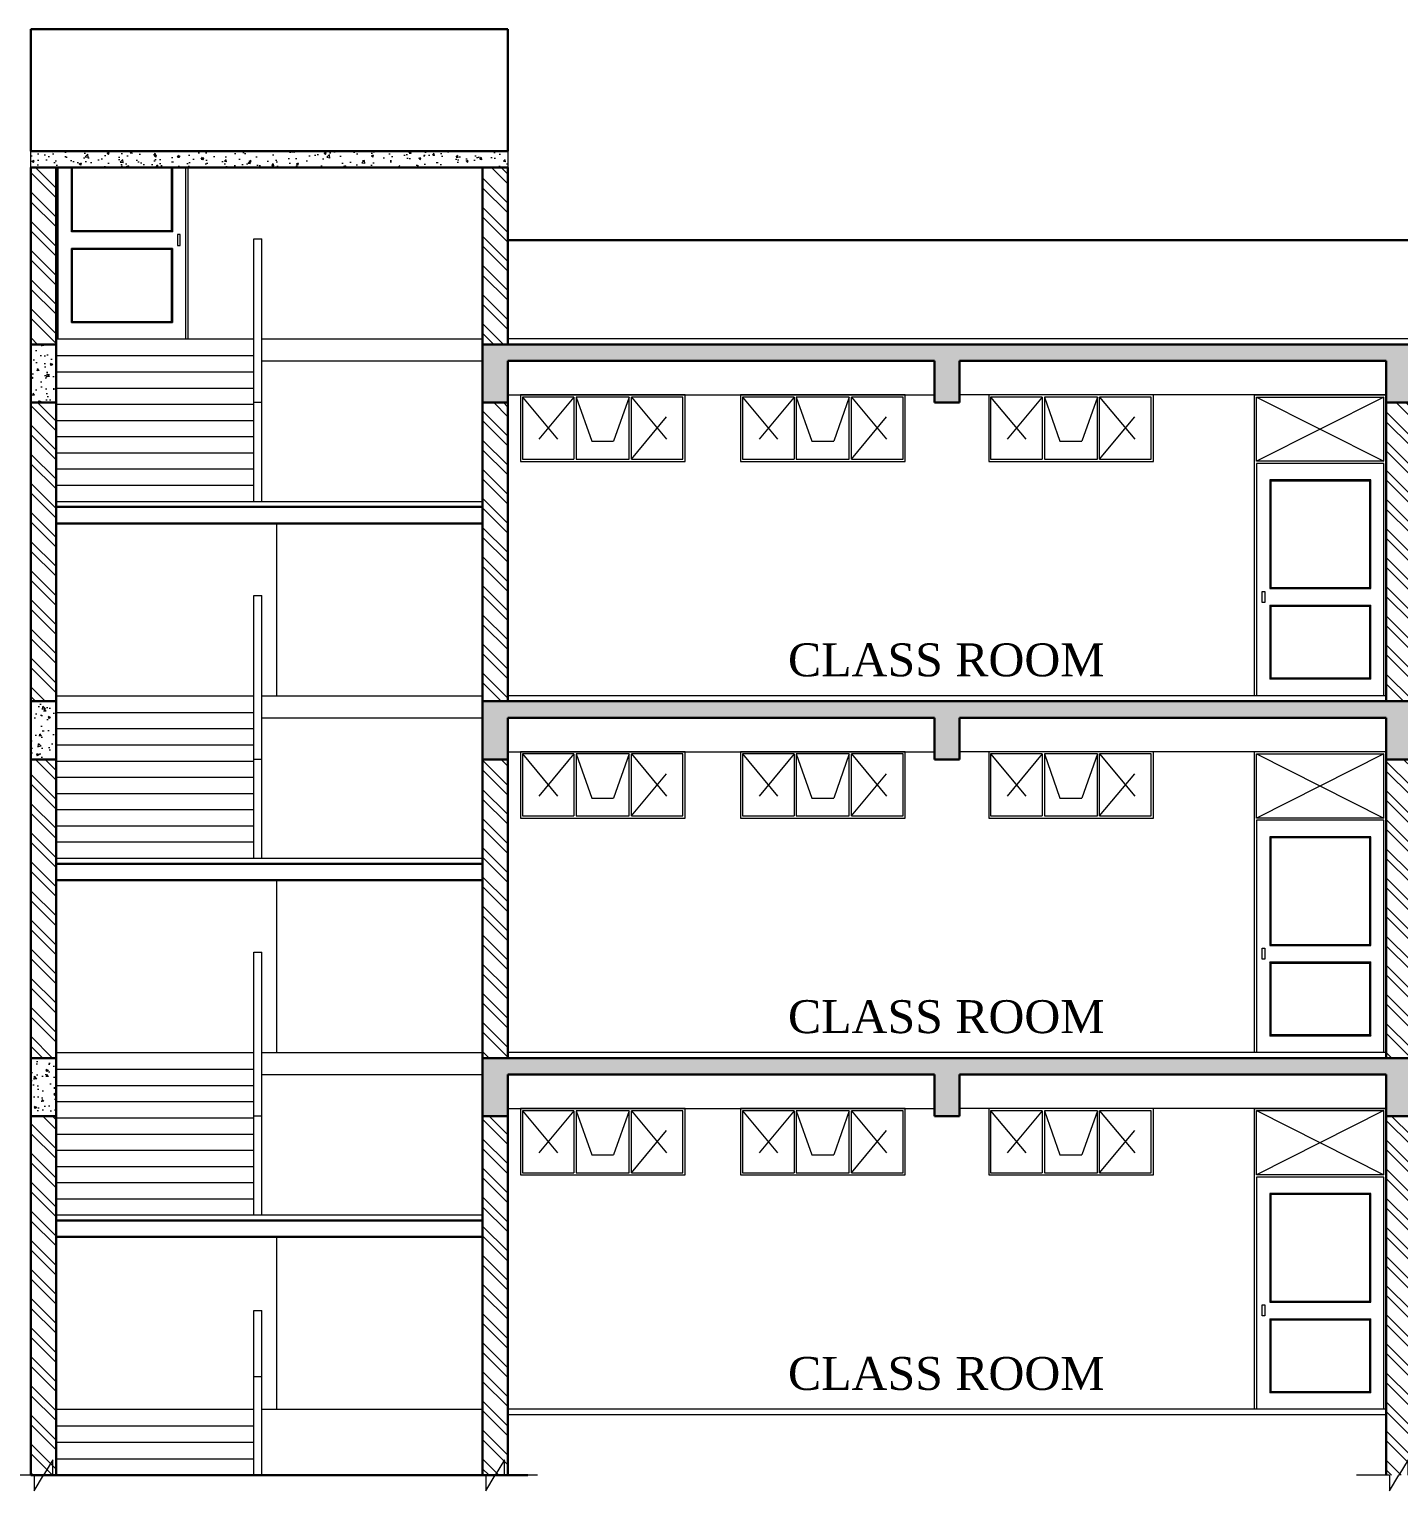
# Model space of a CAD drawing. Header units: metres. Extents: x 1545540 to 2027037, y 435419 to 693806.
# Drawn here: x 1961892 to 1974366, y 539148 to 552460 of the extents above; entities that cross this region are included whole.
import ezdxf

# ---------------------------------------------------------------- set-up
doc = ezdxf.new("R2010")
doc.units = ezdxf.units.M
doc.header["$LTSCALE"] = 1000
doc.linetypes.add('DASHED', pattern=[0.75, 0.5, -0.25])
for name, color, linetype, lineweight in [('beam l', 10, 'Continuous', 20), ('Column', 252, 'Continuous', 30), ('Door', 54, 'Continuous', 13), ('elevation', 1, 'Continuous', 13), ('FLOOR FINISH', 10, 'Continuous', 15), ('Hatch', 8, 'Continuous', 13), ('Pool', 140, 'Continuous', 15), ('SLAB', 5, 'Continuous', 30), ('Stair', 2, 'Continuous', 15), ('Ventilator', 6, 'DASHED', 18), ('Wall', 7, 'Continuous', 30), ('wall l', 7, 'Continuous', 20), ('Window n door', 150, 'Continuous', 15)]:
    doc.layers.add(name, color=color, linetype=linetype, lineweight=lineweight)
doc.layers.add('text', color=7, linetype='Continuous')
doc.styles.add('L120', font='simplex.shx', dxfattribs={"height": 1})
pattern_1 = [(135, (6090142.38, 493024.45), (132.5825214, 132.5825214), []), (135, (6090054, 493024.45), (132.5825214, 132.5825214), [])]
pattern_2 = [(130, (5502745.68, 986566.48), (-215.178055, -18.8256405), [22.5, -247.5]), (185, (5502745.68, 986566.48), (41.6254, 225.65764), [18, -198]), (79.5486, (5502727.75, 986564.91), (-173.552814, 206.831863), [19.122057, -210.342634]), (133.8158, (5502745.68, 986626.48), (-320.172315, -49.655704), [33.75, -371.25]), (83.3644, (5502719, 986622.34), (-280.398812, 292.23536), [28.683086, -315.5139]), (188.8158, (5502745.68, 986626.48), (-280.398583, 292.23558), [27, -297]), (159, (5502715.68, 986611.48), (-179.072116, -120.785667), [22.5, -247.5]), (214, (5502715.68, 986611.48), (-72.9946, 217.545013), [18, -198]), (108.5486, (5502700.76, 986601.42), (-252.066789, 96.759149), [19.122057, -210.342634]), (142.5, (5502745.68, 986566.48), (-3.6479566, 99.8681561), [0, -195.6, 0, -201, 0, -198.75]), (172.5, (5502745.68, 986566.48), (-78.9208612, 118.3235135), [0, -114.6, 0, -191.1, 0, -75.75]), (212.5, (5502812.58, 986566.48), (-160.1467308, -6.7664615), [0, -75, 0, -234, 0, -310.5]), (222.5, (5502842.58, 986566.48), (-174.955851, 30.0314947), [0, -97.5, 0, -155.4, 0, -220.5])]

# ---------------------------------------------------------------- blocks, each defined once
blk = doc.blocks.new('gjghj')
at = {"layer": 'wall l', "ltscale": 0.05}
for p, q in [((5060.719, -64.222), (5060.719, -64.081)), ((5060.719, -64.081), (5060.804, -64.222)), ((5060.419, -64.222), (5060.719, -64.222)), ((5060.89, -64.364), (5060.804, -64.222)), ((5060.89, -64.222), (5061.19, -64.222)), ((5060.89, -64.222), (5060.89, -64.364))]:
    blk.add_line(p, q, dxfattribs=at)
blk = doc.blocks.new('Door')
at = {"layer": 'Door', "ltscale": 0.05}
for p, q in [((3648.704, 298.371), (3648.704, 301.111)), ((3648.704, 301.111), (3649.904, 301.111)), ((3649.904, 301.111), (3649.904, 298.371)), ((3648.724, 300.506), (3648.724, 301.091)), ((3648.724, 301.091), (3649.884, 301.091)), ((3648.724, 301.091), (3649.884, 300.506)), ((3649.884, 301.091), (3648.724, 300.506)), ((3649.884, 300.506), (3649.884, 301.091)), ((3649.904, 300.506), (3649.904, 301.071)), ((3649.884, 300.506), (3648.724, 300.506)), ((3649.884, 300.486), (3648.724, 300.486)), ((3649.764, 300.336), (3648.844, 300.336)), ((3648.844, 300.336), (3648.854, 300.326)), ((3649.754, 300.326), (3648.854, 300.326)), ((3649.754, 300.326), (3649.764, 300.336)), ((3648.854, 299.356), (3648.844, 299.346)), ((3648.844, 299.346), (3649.764, 299.346)), ((3648.854, 299.356), (3649.754, 299.356)), ((3649.754, 299.356), (3649.764, 299.346)), ((3648.844, 299.196), (3649.764, 299.196)), ((3648.854, 299.186), (3648.844, 299.196)), ((3648.854, 299.186), (3649.754, 299.186)), ((3649.754, 299.186), (3649.764, 299.196)), ((3648.854, 298.531), (3648.844, 298.521)), ((3649.764, 298.521), (3648.844, 298.521)), ((3649.754, 298.531), (3648.854, 298.531)), ((3649.754, 298.531), (3649.764, 298.521)), ((3649.904, 298.371), (3648.704, 298.371))]:
    blk.add_line(p, q, dxfattribs=at)
for points in [[(3648.724, 300.486), (3648.724, 298.371)], [(3649.884, 298.371), (3649.884, 300.486)], [(3648.844, 300.336), (3648.844, 299.346)], [(3648.854, 300.326), (3648.854, 299.356)], [(3649.754, 299.356), (3649.754, 300.326)], [(3649.764, 299.346), (3649.764, 300.336)], [(3648.844, 299.196), (3648.844, 298.521)], [(3648.854, 299.186), (3648.854, 298.531)], [(3649.754, 298.531), (3649.754, 299.186)], [(3649.764, 298.521), (3649.764, 299.196)]]:
    blk.add_lwpolyline(points, dxfattribs=at)
blk.add_lwpolyline([(3648.774, 299.321), (3648.799, 299.321), (3648.799, 299.221), (3648.774, 299.221)], close=True, dxfattribs=at)
blk = doc.blocks.new('fhfhrh')
at = {"layer": 'Pool', "ltscale": 0.05}
blk.add_line((3854.893, -48.218), (3856.093, -48.218), dxfattribs=at)
at = {"layer": 'Window n door', "ltscale": 0.05}
for p, q in [((3855.043, -47.233), (3855.033, -47.243)), ((3855.953, -47.243), (3855.033, -47.243)), ((3855.943, -47.233), (3855.043, -47.233)), ((3855.943, -47.233), (3855.953, -47.243)), ((3855.953, -47.393), (3855.033, -47.393)), ((3855.043, -47.403), (3855.033, -47.393)), ((3855.943, -47.403), (3855.043, -47.403)), ((3855.943, -47.403), (3855.953, -47.393)), ((3855.043, -48.058), (3855.033, -48.068)), ((3855.033, -48.068), (3855.953, -48.068)), ((3855.043, -48.058), (3855.943, -48.058)), ((3855.943, -48.058), (3855.953, -48.068))]:
    blk.add_line(p, q, dxfattribs=at)
for points in [[(3854.893, -48.218), (3854.893, -48.218), (3854.893, -46.658)], [(3854.913, -48.218), (3854.913, -46.658)], [(3855.033, -47.243), (3855.033, -46.658)], [(3855.043, -47.233), (3855.043, -46.658)], [(3855.943, -46.658), (3855.943, -47.233)], [(3855.953, -46.658), (3855.953, -47.243)], [(3856.073, -46.658), (3856.073, -48.218)], [(3856.093, -46.658), (3856.093, -48.218)], [(3855.033, -48.068), (3855.033, -47.393)], [(3855.043, -48.058), (3855.043, -47.403)], [(3855.943, -47.403), (3855.943, -48.058)], [(3855.953, -47.393), (3855.953, -48.068)]]:
    blk.add_lwpolyline(points, dxfattribs=at)
blk.add_lwpolyline([(3856.023, -47.268), (3855.998, -47.268), (3855.998, -47.368), (3856.023, -47.368)], close=True, dxfattribs=at)

msp = doc.modelspace()

# ---------------------------------------------------------------- hatches: boundary and pattern name
at = {"layer": 'Hatch', "ltscale": 0.05}
h = msp.add_hatch(dxfattribs=at)
h.set_pattern_fill('AR-CONC', color=256, scale=30, style=0)
h.set_pattern_definition([(50, (-1892757.18, 602916.68), (215.178055, -18.8256405), [22.5, -247.5]), (355, (-1892757.18, 602916.68), (-41.6254, 225.65764), [18, -198]), (100.4514, (-1892739.25, 602915.11), (173.552814, 206.831863), [19.122057, -210.342634]), (46.1842, (-1892757.18, 602976.68), (320.172315, -49.655704), [33.75, -371.25]), (96.6356, (-1892730.5, 602972.54), (280.398812, 292.23536), [28.683086, -315.5139]), (351.1842, (-1892757.18, 602976.68), (280.398583, 292.23558), [27, -297]), (21, (-1892727.18, 602961.68), (179.072116, -120.785667), [22.5, -247.5]), (326, (-1892727.18, 602961.68), (72.9946, 217.545013), [18, -198]), (71.4514, (-1892712.25, 602951.62), (252.066789, 96.759149), [19.122057, -210.342634]), (37.5, (-1892757.18, 602916.68), (3.6479566, 99.8681561), [0, -195.6, 0, -201, 0, -198.75]), (7.5, (-1892757.18, 602916.68), (78.9208612, 118.3235135), [0, -114.6, 0, -191.1, 0, -75.75]), (327.5, (-1892824.08, 602916.68), (160.1467308, -6.7664615), [0, -75, 0, -234, 0, -310.5]), (317.5, (-1892854.08, 602916.68), (174.955851, 30.0314947), [0, -97.5, 0, -155.4, 0, -220.5])])
h.paths.add_polyline_path([(1966251.1397, 551349.719), (1963467.7008, 551349.719), (1963467.7008, 551199.719), (1966251.1397, 551199.719)])
h.paths.add_polyline_path([(1963467.7008, 551349.719), (1963447.7008, 551349.719), (1963447.7008, 551199.719), (1963467.7008, 551199.719)])
h.paths.add_polyline_path([(1963447.7008, 551349.719), (1963327.7008, 551349.719), (1963327.7008, 551199.719), (1963447.7008, 551199.719)])
h.paths.add_polyline_path([(1963327.7008, 551349.719), (1963317.7008, 551349.719), (1963317.7008, 551199.719), (1963327.7008, 551199.719)])
h.paths.add_polyline_path([(1963317.7008, 551349.719), (1962417.7008, 551349.719), (1962417.7008, 551199.719), (1963317.7008, 551199.719)])
h.paths.add_polyline_path([(1962407.7008, 551349.719), (1962287.7008, 551349.719), (1962287.7008, 551199.719), (1962407.7008, 551199.719)])
h.paths.add_polyline_path([(1962417.7008, 551349.719), (1962407.7008, 551349.719), (1962407.7008, 551199.719), (1962417.7008, 551199.719)])
h.paths.add_polyline_path([(1962287.7008, 551349.719), (1962267.7008, 551349.719), (1962267.7008, 551199.719), (1962287.7008, 551199.719)])
h.paths.add_polyline_path([(1962267.7008, 551349.719), (1961906.1397, 551349.719), (1961906.1397, 551349.4065), (1961906.1397, 551199.719), (1962267.7008, 551199.719)])
h = msp.add_hatch(dxfattribs=at)
h.set_pattern_fill('ANSI32', color=256, scale=500, style=0)
h.set_pattern_definition([(135, (6090142.38, 493024.45), (132.5825214, 132.5825214), []), (135, (6090054, 493024.45), (132.5825214, 132.5825214), [])])
h.paths.add_polyline_path([(1961906.1397, 551199.719), (1962136.1397, 551199.719), (1962136.1397, 549589.4065), (1961906.1397, 549589.4065)])
h.paths.add_polyline_path([(1961906.1397, 545809.685), (1962136.1397, 545809.685), (1962136.1397, 543089.9634), (1961906.1397, 543089.9634)])
h.paths.add_polyline_path([(1961906.1397, 542559.9634), (1962136.1397, 542559.9634), (1962136.1397, 539290.2418), (1961906.1397, 539290.2418)])
h.paths.add_polyline_path([(1961906.1397, 549059.4065), (1962136.1397, 549059.4065), (1962136.1397, 546339.685), (1961906.1397, 546339.685)])
h = msp.add_hatch(dxfattribs=at)
h.set_pattern_fill('ANSI32', color=256, scale=500, style=0)
h.set_pattern_definition(pattern_1)
h.paths.add_polyline_path([(1966021.1397, 551199.719), (1966251.1397, 551199.719), (1966251.1397, 549589.4065), (1966021.1397, 549589.4065)])
h.paths.add_polyline_path([(1966021.1397, 545809.685), (1966251.1397, 545809.685), (1966251.1397, 543089.9634), (1966021.1397, 543089.9634)])
h.paths.add_polyline_path([(1966021.1397, 542559.9634), (1966251.1397, 542559.9634), (1966251.1397, 539290.2418), (1966021.1397, 539290.2418)])
h.paths.add_polyline_path([(1966021.1397, 549059.4065), (1966251.1397, 549059.4065), (1966251.1397, 546339.685), (1966021.1397, 546339.685)])
h = msp.add_hatch(dxfattribs=at)
h.set_pattern_fill('AR-CONC', color=256, scale=30, style=0)
h.set_pattern_definition(pattern_2)
h.paths.add_polyline_path([(1961906.1397, 549589.4065), (1962136.1397, 549589.4065), (1962136.1397, 549059.4065), (1961906.1397, 549059.4065)])
h = msp.add_hatch(dxfattribs=at)
h.set_pattern_fill('AR-CONC', color=256, scale=30, style=0)
h.set_pattern_definition(pattern_2)
h.paths.add_polyline_path([(1966021.1397, 549589.4065), (1982711.1397, 549589.4065), (1982711.1397, 549059.4065), (1982481.1397, 549059.4065), (1982481.1397, 549089.685), (1982481.1397, 549129.685), (1982481.1397, 549439.4065), (1978596.1397, 549439.4065), (1978596.1397, 549059.4065), (1978366.1397, 549059.4065), (1978366.1397, 549439.4065), (1974481.1397, 549439.4065), (1974481.1397, 549059.4065), (1974251.1397, 549059.4065), (1974251.1397, 549089.685), (1974251.1397, 549129.685), (1974251.1397, 549439.4065), (1970366.1397, 549439.4065), (1970366.1397, 549059.4065), (1970136.1397, 549059.4065), (1970136.1397, 549439.4065), (1966251.1397, 549439.4065), (1966251.1397, 549059.4065), (1966021.1397, 549059.4065)])
h = msp.add_hatch(dxfattribs=at)
h.set_pattern_fill('ANSI32', color=256, scale=500, style=0)
h.set_pattern_definition(pattern_1)
h.paths.add_polyline_path([(1974251.1397, 545809.685), (1974481.1397, 545809.685), (1974481.1397, 543089.9634), (1974251.1397, 543089.9634)])
h.paths.add_polyline_path([(1974251.1397, 542559.9634), (1974481.1397, 542559.9634), (1974481.1397, 539290.2418), (1974251.1397, 539290.2418)])
h.paths.add_polyline_path([(1974251.1397, 549059.4065), (1974481.1397, 549059.4065), (1974481.1397, 546339.685), (1974251.1397, 546339.685)])
h = msp.add_hatch(dxfattribs=at)
h.set_pattern_fill('AR-CONC', color=256, scale=30, style=0)
h.set_pattern_definition(pattern_2)
h.paths.add_polyline_path([(1961906.1397, 546339.685), (1962136.1397, 546339.685), (1962136.1397, 545809.685), (1961906.1397, 545809.685)])
h = msp.add_hatch(dxfattribs=at)
h.set_pattern_fill('AR-CONC', color=256, scale=30, style=0)
h.set_pattern_definition(pattern_2)
h.paths.add_polyline_path([(1966021.1397, 546339.685), (1982711.1397, 546339.685), (1982711.1397, 545809.685), (1982481.1397, 545809.685), (1982481.1397, 545839.9634), (1982481.1397, 545879.9634), (1982481.1397, 546189.685), (1978596.1397, 546189.685), (1978596.1397, 545809.685), (1978366.1397, 545809.685), (1978366.1397, 546189.685), (1974481.1397, 546189.685), (1974481.1397, 545809.685), (1974251.1397, 545809.685), (1974251.1397, 545839.9634), (1974251.1397, 545879.9634), (1974251.1397, 546189.685), (1970366.1397, 546189.685), (1970366.1397, 545809.685), (1970136.1397, 545809.685), (1970136.1397, 546189.685), (1966251.1397, 546189.685), (1966251.1397, 545809.685), (1966021.1397, 545809.685)])
h = msp.add_hatch(dxfattribs=at)
h.set_pattern_fill('AR-CONC', color=256, scale=30, style=0)
h.set_pattern_definition(pattern_2)
h.paths.add_polyline_path([(1961906.1397, 543089.9634), (1962136.1397, 543089.9634), (1962136.1397, 542559.9634), (1961906.1397, 542559.9634)])
h = msp.add_hatch(dxfattribs=at)
h.set_pattern_fill('AR-CONC', color=256, scale=30, style=0)
h.set_pattern_definition(pattern_2)
h.paths.add_polyline_path([(1966021.1397, 543089.9634), (1982711.1397, 543089.9634), (1982711.1397, 542559.9634), (1982481.1397, 542559.9634), (1982481.1397, 542590.2418), (1982481.1397, 542630.2418), (1982481.1397, 542939.9634), (1978596.1397, 542939.9634), (1978596.1397, 542559.9634), (1978366.1397, 542559.9634), (1978366.1397, 542939.9634), (1974481.1397, 542939.9634), (1974481.1397, 542559.9634), (1974251.1397, 542559.9634), (1974251.1397, 542590.2418), (1974251.1397, 542630.2418), (1974251.1397, 542939.9634), (1970366.1397, 542939.9634), (1970366.1397, 542559.9634), (1970136.1397, 542559.9634), (1970136.1397, 542939.9634), (1966251.1397, 542939.9634), (1966251.1397, 542559.9634), (1966021.1397, 542559.9634)])

# ---------------------------------------------------------------- linework, layer by layer
at = {"layer": 'beam l', "ltscale": 50}
for p, q in [((1966251.1397, 549129.4065), (1970136.1397, 549129.4065)), ((1974251.1397, 549129.4065), (1970366.1397, 549129.4065)), ((1966251.1397, 545879.685), (1970136.1397, 545879.685)), ((1974251.1397, 545879.685), (1970366.1397, 545879.685)), ((1966251.1397, 542629.9634), (1970136.1397, 542629.9634)), ((1974251.1397, 542629.9634), (1970366.1397, 542629.9634))]:
    msp.add_line(p, q, dxfattribs=at)
at = {"layer": 'Column', "ltscale": 0.05}
msp.add_line((1974251.1397, 546189.685), (1974251.1397, 545809.685), dxfattribs=at)
at = {"layer": 'elevation', "ltscale": 0.05}
for p, q in [((1962136.1397, 548159.685), (1966021.1397, 548159.685)), ((1962136.1397, 544909.9634), (1966021.1397, 544909.9634)), ((1962136.1397, 541660.2418), (1966021.1397, 541660.2418))]:
    msp.add_line(p, q, dxfattribs=at)
at = {"layer": 'FLOOR FINISH', "ltscale": 0.05}
for p, q in [((1964011.1397, 549639.4065), (1966021.1397, 549639.4065)), ((1982481.1397, 549639.4065), (1966251.1397, 549639.4065)), ((1964011.1397, 549439.4065), (1966021.1397, 549439.4065)), ((1964011.1397, 546389.685), (1966021.1397, 546389.685)), ((1974251.1397, 546389.685), (1966251.1397, 546389.685)), ((1964011.1397, 546189.685), (1966021.1397, 546189.685)), ((1964011.1397, 543139.9634), (1966021.1397, 543139.9634)), ((1974251.1397, 543139.9634), (1966251.1397, 543139.9634)), ((1964011.1397, 542939.9634), (1966021.1397, 542939.9634)), ((1964011.1397, 539890.2418), (1966021.1397, 539890.2418)), ((1974251.1397, 539890.2418), (1966251.1397, 539890.2418))]:
    msp.add_line(p, q, dxfattribs=at)
at = {"layer": 'SLAB', "ltscale": 0.05}
for p, q in [((1966251.1397, 552309.9992), (1966251.1397, 552459.9992)), ((1962136.1397, 549589.4065), (1961906.1397, 549589.4065)), ((1961906.1397, 549059.4065), (1961906.1397, 549589.4065)), ((1962136.1397, 549059.4065), (1962136.1397, 549589.4065)), ((1982711.1397, 549589.4065), (1966021.1397, 549589.4065)), ((1966021.1397, 549059.4065), (1966021.1397, 549589.4065)), ((1970136.1397, 549439.4065), (1966251.1397, 549439.4065)), ((1966251.1397, 549059.4065), (1966251.1397, 549439.4065)), ((1970136.1397, 549059.4065), (1970136.1397, 549439.4065)), ((1974251.1397, 549439.4065), (1970366.1397, 549439.4065)), ((1970366.1397, 549059.4065), (1970366.1397, 549439.4065)), ((1974251.1397, 549439.4065), (1974251.1397, 549059.4065)), ((1962136.1397, 549059.4065), (1961906.1397, 549059.4065)), ((1966251.1397, 549059.4065), (1966021.1397, 549059.4065)), ((1970366.1397, 549059.4065), (1970136.1397, 549059.4065)), ((1974481.1397, 549059.4065), (1974251.1397, 549059.4065)), ((1962136.1397, 548109.685), (1966021.1397, 548109.685)), ((1962136.1397, 547959.685), (1966021.1397, 547959.685)), ((1962136.1397, 546339.685), (1961906.1397, 546339.685)), ((1961906.1397, 545809.685), (1961906.1397, 546339.685)), ((1962136.1397, 545809.685), (1962136.1397, 546339.685)), ((1982711.1397, 546339.685), (1966021.1397, 546339.685)), ((1966021.1397, 545809.685), (1966021.1397, 546339.685)), ((1970136.1397, 546189.685), (1966251.1397, 546189.685)), ((1966251.1397, 545809.685), (1966251.1397, 546189.685)), ((1970136.1397, 545809.685), (1970136.1397, 546189.685)), ((1974251.1397, 546189.685), (1970366.1397, 546189.685)), ((1970366.1397, 545809.685), (1970366.1397, 546189.685)), ((1974251.1397, 545809.685), (1974251.1397, 546189.685)), ((1962136.1397, 545809.685), (1961906.1397, 545809.685)), ((1966251.1397, 545809.685), (1966021.1397, 545809.685)), ((1970366.1397, 545809.685), (1970136.1397, 545809.685)), ((1974481.1397, 545809.685), (1974251.1397, 545809.685)), ((1962136.1397, 544859.9634), (1966021.1397, 544859.9634)), ((1962136.1397, 544709.9634), (1966021.1397, 544709.9634)), ((1961906.1397, 542559.9634), (1961906.1397, 543089.9634)), ((1961906.1397, 543089.9634), (1962136.1397, 543089.9634)), ((1962136.1397, 542559.9634), (1962136.1397, 543089.9634)), ((1982711.1397, 543089.9634), (1966021.1397, 543089.9634)), ((1966021.1397, 542559.9634), (1966021.1397, 543089.9634)), ((1966251.1397, 542559.9634), (1966251.1397, 542939.9634)), ((1970136.1397, 542939.9634), (1966251.1397, 542939.9634)), ((1970136.1397, 542559.9634), (1970136.1397, 542939.9634)), ((1970366.1397, 542559.9634), (1970366.1397, 542939.9634)), ((1974251.1397, 542939.9634), (1970366.1397, 542939.9634)), ((1974251.1397, 542559.9634), (1974251.1397, 542939.9634)), ((1962136.1397, 542559.9634), (1961906.1397, 542559.9634)), ((1966251.1397, 542559.9634), (1966021.1397, 542559.9634)), ((1970366.1397, 542559.9634), (1970136.1397, 542559.9634)), ((1974481.1397, 542559.9634), (1974251.1397, 542559.9634)), ((1962136.1397, 541610.2418), (1966021.1397, 541610.2418)), ((1962136.1397, 541460.2418), (1966021.1397, 541460.2418))]:
    msp.add_line(p, q, dxfattribs=at)
at = {"layer": 'Stair', "ltscale": 0.05}
for p, q in [((1963936.1397, 550551.9526), (1964011.1397, 550551.9526)), ((1963936.1397, 548159.685), (1963936.1397, 550551.9526)), ((1964011.1397, 548159.685), (1964011.1397, 550551.9526)), ((1962136.1397, 549639.4065), (1963936.1397, 549639.4065)), ((1962136.1397, 549487.185), (1963936.1397, 549487.185)), ((1962136.1397, 549339.685), (1963936.1397, 549339.685)), ((1962136.1397, 549192.185), (1963936.1397, 549192.185)), ((1962136.1397, 549044.685), (1963936.1397, 549044.685)), ((1964011.1397, 549059.685), (1963936.1397, 549059.685)), ((1962136.1397, 548897.185), (1963936.1397, 548897.185)), ((1962136.1397, 548749.685), (1963936.1397, 548749.685)), ((1962136.1397, 548602.185), (1963936.1397, 548602.185)), ((1962136.1397, 548454.685), (1963936.1397, 548454.685)), ((1962136.1397, 548307.185), (1963936.1397, 548307.185)), ((1964146.1397, 546389.685), (1964146.1397, 547959.685)), ((1963936.1397, 547302.231), (1964011.1397, 547302.231)), ((1963936.1397, 544909.9634), (1963936.1397, 547302.231)), ((1964011.1397, 544909.9634), (1964011.1397, 547302.231)), ((1962136.1397, 546389.685), (1963936.1397, 546389.685)), ((1962136.1397, 546237.4634), (1963936.1397, 546237.4634)), ((1962136.1397, 546089.9634), (1963936.1397, 546089.9634)), ((1962136.1397, 545942.4634), (1963936.1397, 545942.4634)), ((1962136.1397, 545794.9634), (1963936.1397, 545794.9634)), ((1964011.1397, 545809.9634), (1963936.1397, 545809.9634)), ((1962136.1397, 545647.4634), (1963936.1397, 545647.4634)), ((1962136.1397, 545499.9634), (1963936.1397, 545499.9634)), ((1962136.1397, 545352.4634), (1963936.1397, 545352.4634)), ((1962136.1397, 545204.9634), (1963936.1397, 545204.9634)), ((1962136.1397, 545057.4634), (1963936.1397, 545057.4634)), ((1964146.1397, 543139.9634), (1964146.1397, 544709.9634)), ((1963936.1397, 544052.5094), (1964011.1397, 544052.5094)), ((1963936.1397, 541660.2418), (1963936.1397, 544052.5094)), ((1964011.1397, 541660.2418), (1964011.1397, 544052.5094)), ((1962136.1397, 543139.9634), (1963936.1397, 543139.9634)), ((1962136.1397, 542987.7418), (1963936.1397, 542987.7418)), ((1962136.1397, 542840.2418), (1963936.1397, 542840.2418)), ((1962136.1397, 542692.7418), (1963936.1397, 542692.7418)), ((1962136.1397, 542545.2418), (1963936.1397, 542545.2418)), ((1964011.1397, 542560.2418), (1963936.1397, 542560.2418)), ((1962136.1397, 542397.7418), (1963936.1397, 542397.7418)), ((1962136.1397, 542250.2418), (1963936.1397, 542250.2418)), ((1962136.1397, 542102.7418), (1963936.1397, 542102.7418)), ((1962136.1397, 541955.2418), (1963936.1397, 541955.2418)), ((1962136.1397, 541807.7418), (1963936.1397, 541807.7418)), ((1964146.1397, 539890.2418), (1964146.1397, 541460.2418)), ((1963936.1397, 539290.2418), (1963936.1397, 540790.2418)), ((1963936.1397, 540790.2418), (1964011.1397, 540790.2418)), ((1964011.1397, 539290.2418), (1964011.1397, 540790.2418)), ((1963936.1397, 540190.2418), (1964011.1397, 540190.2418)), ((1962136.1397, 539890.2418), (1963936.1397, 539890.2418)), ((1962136.1397, 539740.2418), (1963936.1397, 539740.2418)), ((1962136.1397, 539590.2418), (1963936.1397, 539590.2418)), ((1962136.1397, 539440.2418), (1963936.1397, 539440.2418))]:
    msp.add_line(p, q, dxfattribs=at)
at = {"layer": 'Ventilator', "linetype": 'Continuous'}
for p, q in [((1966853.6397, 549109.4065), (1966383.6397, 549109.4065)), ((1966383.6397, 549109.4065), (1966383.6397, 548544.4065)), ((1966853.6397, 549109.4065), (1966853.6397, 548544.4065)), ((1967356.1397, 549109.4065), (1966873.6397, 549109.4065)), ((1966873.6397, 549109.4065), (1966873.6397, 548544.4065)), ((1967356.1397, 548544.4065), (1967356.1397, 549109.4065)), ((1967846.1397, 549109.4065), (1967376.1397, 549109.4065)), ((1967376.1397, 548544.4065), (1967376.1397, 549109.4065)), ((1967846.1397, 548544.4065), (1967846.1397, 549109.4065)), ((1968858.6397, 549109.4065), (1968388.6397, 549109.4065)), ((1968388.6397, 549109.4065), (1968388.6397, 548544.4065)), ((1968858.6397, 549109.4065), (1968858.6397, 548544.4065)), ((1969361.1397, 549109.4065), (1968878.6397, 549109.4065)), ((1968878.6397, 549109.4065), (1968878.6397, 548544.4065)), ((1969361.1397, 548544.4065), (1969361.1397, 549109.4065)), ((1969851.1397, 549109.4065), (1969381.1397, 549109.4065)), ((1969381.1397, 548544.4065), (1969381.1397, 549109.4065)), ((1969851.1397, 548544.4065), (1969851.1397, 549109.4065)), ((1971118.6397, 549109.4065), (1970648.6397, 549109.4065)), ((1970648.6397, 549109.4065), (1970648.6397, 548544.4065)), ((1971118.6397, 549109.4065), (1971118.6397, 548544.4065)), ((1971621.1397, 549109.4065), (1971138.6397, 549109.4065)), ((1971138.6397, 549109.4065), (1971138.6397, 548544.4065)), ((1971621.1397, 548544.4065), (1971621.1397, 549109.4065)), ((1972111.1397, 549109.4065), (1971641.1397, 549109.4065)), ((1971641.1397, 548544.4065), (1971641.1397, 549109.4065)), ((1972111.1397, 548544.4065), (1972111.1397, 549109.4065)), ((1966383.6397, 548544.4065), (1966853.6397, 548544.4065)), ((1966873.6397, 548544.4065), (1967356.1397, 548544.4065)), ((1967376.1397, 548544.4065), (1967846.1397, 548544.4065)), ((1968388.6397, 548544.4065), (1968858.6397, 548544.4065)), ((1968878.6397, 548544.4065), (1969361.1397, 548544.4065)), ((1969381.1397, 548544.4065), (1969851.1397, 548544.4065)), ((1970648.6397, 548544.4065), (1971118.6397, 548544.4065)), ((1971138.6397, 548544.4065), (1971621.1397, 548544.4065)), ((1971641.1397, 548544.4065), (1972111.1397, 548544.4065)), ((1966853.6397, 545859.6849), (1966383.6397, 545859.6849)), ((1966383.6397, 545859.6849), (1966383.6397, 545294.6849)), ((1966853.6397, 545859.6849), (1966853.6397, 545294.6849)), ((1967356.1397, 545859.6849), (1966873.6397, 545859.6849)), ((1966873.6397, 545859.6849), (1966873.6397, 545294.6849)), ((1967356.1397, 545294.6849), (1967356.1397, 545859.6849)), ((1967846.1397, 545859.6849), (1967376.1397, 545859.6849)), ((1967376.1397, 545294.6849), (1967376.1397, 545859.6849)), ((1967846.1397, 545294.6849), (1967846.1397, 545859.6849)), ((1968858.6397, 545859.685), (1968388.6397, 545859.685)), ((1968388.6397, 545859.685), (1968388.6397, 545294.685)), ((1968858.6397, 545859.685), (1968858.6397, 545294.685)), ((1969361.1397, 545859.685), (1968878.6397, 545859.685)), ((1968878.6397, 545859.685), (1968878.6397, 545294.685)), ((1969361.1397, 545294.685), (1969361.1397, 545859.685)), ((1969851.1397, 545859.685), (1969381.1397, 545859.685)), ((1969381.1397, 545294.685), (1969381.1397, 545859.685)), ((1969851.1397, 545294.685), (1969851.1397, 545859.685)), ((1971118.6397, 545859.685), (1970648.6397, 545859.685)), ((1970648.6397, 545859.685), (1970648.6397, 545294.685)), ((1971118.6397, 545859.685), (1971118.6397, 545294.685)), ((1971621.1397, 545859.685), (1971138.6397, 545859.685)), ((1971138.6397, 545859.685), (1971138.6397, 545294.685)), ((1971621.1397, 545294.685), (1971621.1397, 545859.685)), ((1972111.1397, 545859.685), (1971641.1397, 545859.685)), ((1971641.1397, 545294.685), (1971641.1397, 545859.685)), ((1972111.1397, 545294.685), (1972111.1397, 545859.685)), ((1966383.6397, 545294.6849), (1966853.6397, 545294.6849)), ((1966873.6397, 545294.6849), (1967356.1397, 545294.6849)), ((1967376.1397, 545294.6849), (1967846.1397, 545294.6849)), ((1968388.6397, 545294.685), (1968858.6397, 545294.685)), ((1968878.6397, 545294.685), (1969361.1397, 545294.685)), ((1969381.1397, 545294.685), (1969851.1397, 545294.685)), ((1970648.6397, 545294.685), (1971118.6397, 545294.685)), ((1971138.6397, 545294.685), (1971621.1397, 545294.685)), ((1971641.1397, 545294.685), (1972111.1397, 545294.685)), ((1966853.6397, 542609.9634), (1966383.6397, 542609.9634)), ((1966383.6397, 542609.9634), (1966383.6397, 542044.9634)), ((1966853.6397, 542609.9634), (1966853.6397, 542044.9634)), ((1967356.1397, 542609.9634), (1966873.6397, 542609.9634)), ((1966873.6397, 542609.9634), (1966873.6397, 542044.9634)), ((1967356.1397, 542044.9634), (1967356.1397, 542609.9634)), ((1967846.1397, 542609.9634), (1967376.1397, 542609.9634)), ((1967376.1397, 542044.9634), (1967376.1397, 542609.9634)), ((1967846.1397, 542044.9634), (1967846.1397, 542609.9634)), ((1968858.6397, 542609.9634), (1968388.6397, 542609.9634)), ((1968388.6397, 542609.9634), (1968388.6397, 542044.9634)), ((1968858.6397, 542609.9634), (1968858.6397, 542044.9634)), ((1969361.1397, 542609.9634), (1968878.6397, 542609.9634)), ((1968878.6397, 542609.9634), (1968878.6397, 542044.9634)), ((1969361.1397, 542044.9634), (1969361.1397, 542609.9634)), ((1969851.1397, 542609.9634), (1969381.1397, 542609.9634)), ((1969381.1397, 542044.9634), (1969381.1397, 542609.9634)), ((1969851.1397, 542044.9634), (1969851.1397, 542609.9634)), ((1971118.6397, 542609.9634), (1970648.6397, 542609.9634)), ((1970648.6397, 542609.9634), (1970648.6397, 542044.9634)), ((1971118.6397, 542609.9634), (1971118.6397, 542044.9634)), ((1971621.1397, 542609.9634), (1971138.6397, 542609.9634)), ((1971138.6397, 542609.9634), (1971138.6397, 542044.9634)), ((1971621.1397, 542044.9634), (1971621.1397, 542609.9634)), ((1972111.1397, 542609.9634), (1971641.1397, 542609.9634)), ((1971641.1397, 542044.9634), (1971641.1397, 542609.9634)), ((1972111.1397, 542044.9634), (1972111.1397, 542609.9634)), ((1966383.6397, 542044.9634), (1966853.6397, 542044.9634)), ((1966873.6397, 542044.9634), (1967356.1397, 542044.9634)), ((1967376.1397, 542044.9634), (1967846.1397, 542044.9634)), ((1968388.6397, 542044.9634), (1968858.6397, 542044.9634)), ((1968878.6397, 542044.9634), (1969361.1397, 542044.9634)), ((1969381.1397, 542044.9634), (1969851.1397, 542044.9634)), ((1970648.6397, 542044.9634), (1971118.6397, 542044.9634)), ((1971138.6397, 542044.9634), (1971621.1397, 542044.9634)), ((1971641.1397, 542044.9634), (1972111.1397, 542044.9634))]:
    msp.add_line(p, q, dxfattribs=at)
at = {"layer": 'Ventilator'}
for p, q in [((1966853.6397, 549109.4065), (1966383.6397, 548544.4065)), ((1966383.6397, 549109.4065), (1966853.6397, 548544.4065)), ((1966873.6397, 549109.4065), (1967015.161, 548707.4638)), ((1967356.1397, 549109.4065), (1967214.6185, 548707.4638)), ((1967376.1397, 549109.4065), (1967846.1397, 548544.4065)), ((1967376.1397, 548544.4065), (1967846.1397, 549109.4065)), ((1968858.6397, 549109.4065), (1968388.6397, 548544.4065)), ((1968388.6397, 549109.4065), (1968858.6397, 548544.4065)), ((1968878.6397, 549109.4065), (1969020.161, 548707.4639)), ((1969361.1397, 549109.4065), (1969219.6185, 548707.4639)), ((1969381.1397, 549109.4065), (1969851.1397, 548544.4065)), ((1969381.1397, 548544.4065), (1969851.1397, 549109.4065)), ((1971118.6397, 549109.4065), (1970648.6397, 548544.4065)), ((1970648.6397, 549109.4065), (1971118.6397, 548544.4065)), ((1971138.6397, 549109.4065), (1971280.161, 548707.4639)), ((1971621.1397, 549109.4065), (1971479.6185, 548707.4639)), ((1971641.1397, 549109.4065), (1972111.1397, 548544.4065)), ((1971641.1397, 548544.4065), (1972111.1397, 549109.4065)), ((1967015.161, 548707.4638), (1967214.6185, 548707.4638)), ((1969020.161, 548707.4639), (1969219.6185, 548707.4639)), ((1971280.161, 548707.4639), (1971479.6185, 548707.4639)), ((1966853.6397, 545859.6849), (1966383.6397, 545294.6849)), ((1966383.6397, 545859.6849), (1966853.6397, 545294.6849)), ((1966873.6397, 545859.6849), (1967015.161, 545457.7423)), ((1967356.1397, 545859.6849), (1967214.6185, 545457.7423)), ((1967376.1397, 545859.6849), (1967846.1397, 545294.6849)), ((1967376.1397, 545294.6849), (1967846.1397, 545859.6849)), ((1968858.6397, 545859.685), (1968388.6397, 545294.685)), ((1968388.6397, 545859.685), (1968858.6397, 545294.685)), ((1968878.6397, 545859.685), (1969020.161, 545457.7423)), ((1969361.1397, 545859.685), (1969219.6185, 545457.7423)), ((1969381.1397, 545859.685), (1969851.1397, 545294.685)), ((1969381.1397, 545294.685), (1969851.1397, 545859.685)), ((1971118.6397, 545859.685), (1970648.6397, 545294.685)), ((1970648.6397, 545859.685), (1971118.6397, 545294.685)), ((1971138.6397, 545859.685), (1971280.161, 545457.7423)), ((1971621.1397, 545859.685), (1971479.6185, 545457.7423)), ((1971641.1397, 545859.685), (1972111.1397, 545294.685)), ((1971641.1397, 545294.685), (1972111.1397, 545859.685)), ((1967015.161, 545457.7423), (1967214.6185, 545457.7423)), ((1969020.161, 545457.7423), (1969219.6185, 545457.7423)), ((1971280.161, 545457.7423), (1971479.6185, 545457.7423)), ((1966853.6397, 542609.9634), (1966383.6397, 542044.9634)), ((1966383.6397, 542609.9634), (1966853.6397, 542044.9634)), ((1966873.6397, 542609.9634), (1967015.161, 542208.0207)), ((1967356.1397, 542609.9634), (1967214.6185, 542208.0207)), ((1967376.1397, 542609.9634), (1967846.1397, 542044.9634)), ((1967376.1397, 542044.9634), (1967846.1397, 542609.9634)), ((1968858.6397, 542609.9634), (1968388.6397, 542044.9634)), ((1968388.6397, 542609.9634), (1968858.6397, 542044.9634)), ((1968878.6397, 542609.9634), (1969020.161, 542208.0207)), ((1969361.1397, 542609.9634), (1969219.6185, 542208.0207)), ((1969381.1397, 542609.9634), (1969851.1397, 542044.9634)), ((1969381.1397, 542044.9634), (1969851.1397, 542609.9634)), ((1971118.6397, 542609.9634), (1970648.6397, 542044.9634)), ((1970648.6397, 542609.9634), (1971118.6397, 542044.9634)), ((1971138.6397, 542609.9634), (1971280.161, 542208.0207)), ((1971621.1397, 542609.9634), (1971479.6185, 542208.0207)), ((1971641.1397, 542609.9634), (1972111.1397, 542044.9634)), ((1971641.1397, 542044.9634), (1972111.1397, 542609.9634)), ((1967015.161, 542208.0207), (1967214.6185, 542208.0207)), ((1969020.161, 542208.0207), (1969219.6185, 542208.0207)), ((1971280.161, 542208.0207), (1971479.6185, 542208.0207))]:
    msp.add_line(p, q, dxfattribs=at)
at = {"layer": 'Ventilator', "linetype": 'Continuous'}
for points in [[(1967356.1397, 548524.4065), (1967866.1397, 548524.4065), (1967866.1397, 549129.4065), (1966366.1397, 549129.4065), (1966366.1397, 548524.4065), (1967356.1397, 548524.4065)], [(1969361.1397, 548524.4065), (1969871.1397, 548524.4065), (1969871.1397, 549129.4065), (1968371.1397, 549129.4065), (1968371.1397, 548524.4065), (1969361.1397, 548524.4065)], [(1971621.1397, 548524.4065), (1972131.1397, 548524.4065), (1972131.1397, 549129.4065), (1970631.1397, 549129.4065), (1970631.1397, 548524.4065), (1971621.1397, 548524.4065)], [(1967356.1397, 545274.6849), (1967866.1397, 545274.6849), (1967866.1397, 545879.6849), (1966366.1397, 545879.6849), (1966366.1397, 545274.6849), (1967356.1397, 545274.6849)], [(1969361.1397, 545274.685), (1969871.1397, 545274.685), (1969871.1397, 545879.685), (1968371.1397, 545879.685), (1968371.1397, 545274.685), (1969361.1397, 545274.685)], [(1971621.1397, 545274.685), (1972131.1397, 545274.685), (1972131.1397, 545879.685), (1970631.1397, 545879.685), (1970631.1397, 545274.685), (1971621.1397, 545274.685)], [(1967356.1397, 542024.9634), (1967866.1397, 542024.9634), (1967866.1397, 542629.9634), (1966366.1397, 542629.9634), (1966366.1397, 542024.9634), (1967356.1397, 542024.9634)], [(1969361.1397, 542024.9634), (1969871.1397, 542024.9634), (1969871.1397, 542629.9634), (1968371.1397, 542629.9634), (1968371.1397, 542024.9634), (1969361.1397, 542024.9634)], [(1971621.1397, 542024.9634), (1972131.1397, 542024.9634), (1972131.1397, 542629.9634), (1970631.1397, 542629.9634), (1970631.1397, 542024.9634), (1971621.1397, 542024.9634)]]:
    msp.add_lwpolyline(points, dxfattribs=at)
at = {"layer": 'Wall', "ltscale": 0.05}
for p, q in [((1966251.1397, 552459.9992), (1961906.1397, 552459.9992)), ((1961906.1397, 552309.9992), (1961906.1397, 552459.9992)), ((1961906.1397, 552459.9992), (1961906.1397, 551349.4065)), ((1966251.1397, 552459.9992), (1966251.1397, 551349.719)), ((1961906.1397, 551349.719), (1966251.1397, 551349.719)), ((1961906.1397, 549589.4065), (1961906.1397, 551199.719)), ((1961906.1397, 551199.719), (1966251.1397, 551199.719)), ((1962136.1397, 549589.4065), (1962136.1397, 551199.719)), ((1966021.1397, 549589.4065), (1966021.1397, 551199.719)), ((1966251.1397, 549589.4065), (1966251.1397, 551199.719)), ((1982711.1397, 550539.4065), (1966251.1397, 550539.4065)), ((1974251.1397, 546339.685), (1974251.1397, 549219.685)), ((1974251.1397, 549119.685), (1974251.1397, 546339.685)), ((1961906.1397, 546339.685), (1961906.1397, 549059.4065)), ((1962136.1397, 546339.685), (1962136.1397, 549059.4065)), ((1966021.1397, 546339.685), (1966021.1397, 549059.4065)), ((1966251.1397, 546339.685), (1966251.1397, 549059.4065)), ((1961906.1397, 543089.9634), (1961906.1397, 545879.685)), ((1962136.1397, 543089.9634), (1962136.1397, 545879.685)), ((1966021.1397, 543089.9634), (1966021.1397, 545809.685)), ((1966251.1397, 543089.9634), (1966251.1397, 545809.685)), ((1974251.1397, 545809.685), (1974251.1397, 543089.9634)), ((1974251.1397, 543089.9634), (1974251.1397, 545809.685)), ((1961906.1397, 539290.2418), (1961906.1397, 542559.9634)), ((1962136.1397, 539290.2418), (1962136.1397, 542559.9634)), ((1966021.1397, 539290.2418), (1966021.1397, 542559.9634)), ((1966251.1397, 539290.2418), (1966251.1397, 542559.9634)), ((1974251.1397, 542559.9634), (1974251.1397, 539290.2418)), ((1974251.1397, 539290.2418), (1974251.1397, 542559.9634)), ((1966433.723, 539290.2418), (1961906.1397, 539290.2418))]:
    msp.add_line(p, q, dxfattribs=at)
at = {"layer": 'wall l', "ltscale": 0.05}
msp.add_line((1974251.1397, 539840.2418), (1966251.1397, 539840.2418), dxfattribs=at)
msp.add_lwpolyline([(1961906.1397, 551349.719), (1966251.1397, 551349.719), (1966251.1397, 551199.719), (1961906.1397, 551199.719)], close=True, dxfattribs=at)

# ---------------------------------------------------------------- block references
at = {"layer": 'Door', "xscale": 999.9999998279076, "yscale": 999.9999998279076, "zscale": 999.9999998279076}
for name, p in [('fhfhrh', (-1892757.177, 597857.3693)), ('Door', (-1675652.4672, 248018.8795)), ('Door', (-1675652.4672, 244769.1579)), ('Door', (-1675652.4672, 241519.4364))]:
    msp.add_blockref(name, p, dxfattribs=at)
at = {"layer": 'Wall', "xscale": -999.9999998279076, "yscale": 999.9999998279076, "zscale": 999.9999998279076}
for p in [(7022826.0153, 603512.6414), (7026941.0153, 603512.6414), (7035171.0153, 603512.6414)]:
    msp.add_blockref('gjghj', p, dxfattribs=at)

# ---------------------------------------------------------------- texts
at = {"layer": 'text', "char_height": 300, "width": 4832.064043, "attachment_point": 1, "rotation": 0.00000001, "style": 'L120'}
for insert in [(1967783.5143, 546866.5632), (1967783.5143, 543616.8416), (1967783.5143, 540367.12)]:
    msp.add_mtext('\\pi1019.4;{\\fTimes New Roman|b0|i0|c0|p18;CLASS ROOM}', dxfattribs=dict(at, insert=insert))

doc.saveas('drawing.dxf')
